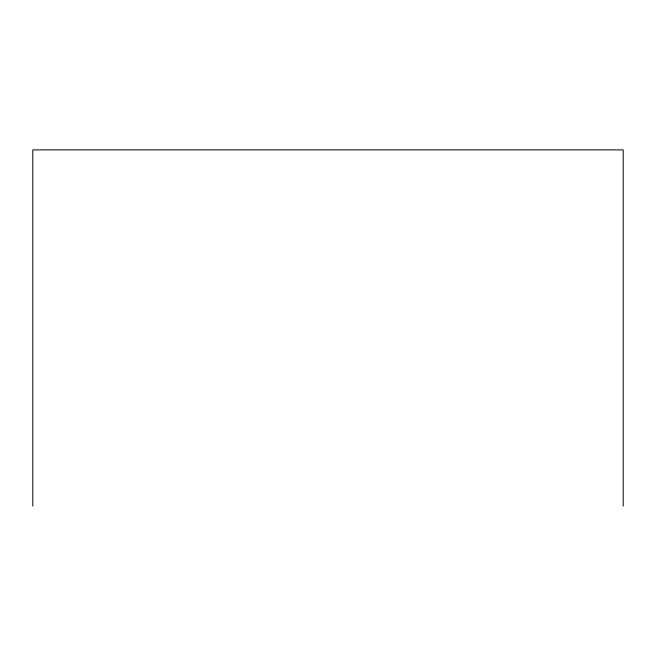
<?xml version="1.0" encoding="UTF-8"?>
<svg xmlns="http://www.w3.org/2000/svg" width="656" height="656" viewBox="0 0 656 656"><rect width="100%" height="100%" fill="white"/><g stroke="black" fill="none" stroke-linecap="round" stroke-linejoin="round"><path stroke-width="0.98" d="M623.2 506.12L623.2 149.88L32.8 149.88L32.8 506.12"/></g></svg>
